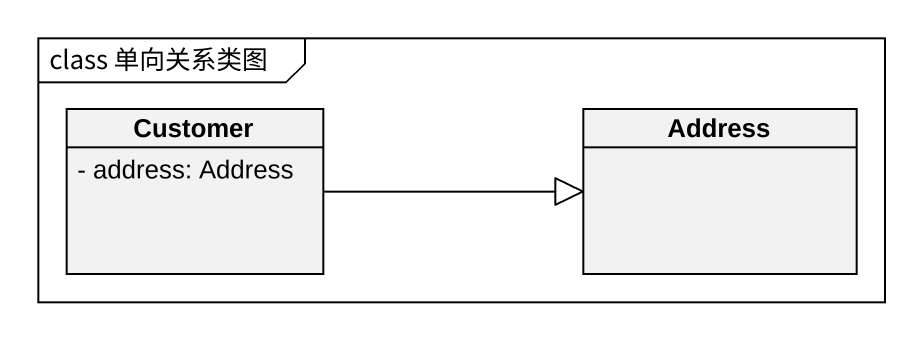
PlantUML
@startuml
mainframe class 单向关系类图
hide circle
hide empty members
skinparam classAttributeIconSize 0
class Customer {
  - address: Address
}
class Address
Customer -right-|> Address
@enduml
